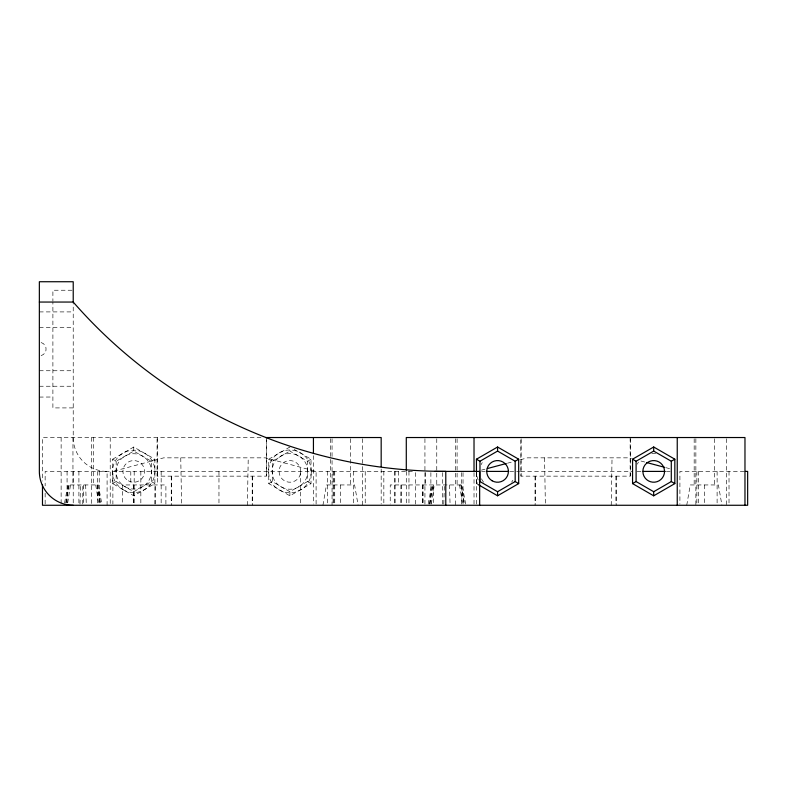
<?xml version="1.0" encoding="UTF-8"?>
<svg xmlns="http://www.w3.org/2000/svg" width="787" height="787" viewBox="0 0 787 787"><rect width="100%" height="100%" fill="white"/><g stroke="black" fill="none" stroke-linecap="round" stroke-linejoin="round"><path stroke-width="0.59" stroke-dasharray="3.94 2.95" d="M82.763 504.073L82.832 484.949M247.413 505.264L248.23 457.847M611.224 505.264L612.04 457.847M79.979 504.073L80.579 484.949M443.789 504.073L444.389 484.949M67.702 502.873L70.486 484.949M431.325 504.073L434.296 484.949M66.118 502.873L69.187 484.949M429.712 504.073L432.998 484.949M322.926 505.264L326.448 484.949L354.603 484.949L358.124 505.264M686.736 505.264L690.258 484.949L718.413 484.949L721.935 505.264M65.764 502.873L68.902 484.949M429.358 504.073L432.712 484.949M64.593 502.873L67.948 484.949L98.296 484.949L101.867 504.073M428.177 504.073L431.748 484.949M112.639 459.205L133.76 447.016L154.882 459.205L154.882 483.592L133.76 495.78L112.639 483.592L112.639 459.205L116.161 461.241L133.76 451.079L151.36 461.241L151.36 481.555L133.76 491.718L116.161 481.555L116.161 461.241M112.639 483.592L116.161 481.555M151.36 461.241L154.882 459.205M294.112 449.436L311.022 459.195L311.022 483.602L289.891 495.81L268.751 483.602L268.751 459.195L289.891 446.996L289.891 451.079L307.491 461.241L307.491 481.555L289.891 491.718L272.292 481.555L272.292 461.241L289.891 451.079M268.751 483.602L272.292 481.555M307.491 461.241L311.022 459.195M478.565 484.812L476.45 483.592L479.972 481.555M481.418 470.144L484.969 469.19M507.418 463.209L513.321 461.635M520.414 459.746L527.497 457.847L629.108 457.847L631.469 458.487M72.02 290.236L52.896 290.236L52.896 301.077M39.35 311.908L73.221 311.908M39.35 327.392L73.221 327.392M39.35 370.746L73.221 370.746M39.35 386.24L73.221 386.24M39.35 397.071L52.896 397.012M73.221 407.912L52.896 407.912L52.896 302.119M261.009 437.533L42.478 437.533L42.478 481.073M412.398 471.403L45.144 471.403L45.144 485.913M481.595 471.403L485.264 471.403M509.75 471.403L519.538 471.403M520.768 471.403L632.168 471.403M637.067 471.403L641.966 471.403M666.441 471.403L670.121 471.403M744.217 471.403L679.909 471.403L679.909 504.064M640.923 461.005L645.645 462.264M665.733 467.616L670.455 468.875M268.751 459.195L272.292 461.241M307.491 481.555L311.022 483.602M151.36 481.555L154.882 483.592M465.678 504.073L462.107 484.949L390.234 484.949L390.234 504.073M461.152 484.949L464.497 504.073M97.342 484.949L100.687 504.073M460.857 484.949L464.143 504.073M97.057 484.949L100.333 504.073M459.559 484.949L462.54 504.073M95.758 484.949L98.729 504.073M449.475 484.949L450.066 504.073M85.665 484.949L86.265 504.073M544.565 457.847L545.381 505.264M180.754 457.847L181.581 505.264M83.402 484.949L83.471 504.073M729.018 471.403L729.018 505.264M726.352 438.743L726.352 505.264M717.114 471.403L717.105 505.264M714.498 438.743L714.498 484.949M704.335 484.949L704.335 505.264M698.541 471.403L698.541 505.264M696.898 471.403L696.849 505.264M695.865 438.743L695.865 505.264M694.173 438.743L694.173 484.949M630.387 438.733L630.387 476.145L520.876 476.145L520.876 438.733M630.151 437.533L630.151 476.145M616.191 476.145L616.191 505.264M616.014 476.145L616.014 504.054M535.249 476.145L535.249 504.054M535.071 476.145L535.071 505.264M521.112 438.733L521.112 476.145M476.696 472.613L476.696 504.064M476.45 472.623L476.45 483.592M474.02 472.613L474.02 504.064M463.031 472.613L463.031 505.264M461.32 472.613L461.32 505.264M457.09 438.743L457.09 484.949M455.378 438.743L455.378 505.264M442.717 472.613L442.717 505.264M436.765 438.743L436.765 484.949M433.588 484.949L433.588 504.073M430.882 472.613L430.882 505.264M425.452 472.525L425.452 484.949M424.931 438.743L424.931 471.403M424.931 472.613L424.931 505.264M422.963 484.949L422.963 504.073M422.885 484.949L422.885 504.073M422.53 484.949L422.609 504.073M415.3 472.613L415.408 505.264M408.955 471.403L408.955 504.064M406.289 471.403L406.289 504.064M401.291 484.949L401.213 504.073M400.927 484.949L400.858 504.073M398.36 471.403L398.36 484.949M394.976 471.403L394.976 505.264M394.858 471.403L394.858 505.264M383.84 471.403L383.84 504.064M381.174 468.983L381.174 504.064M365.217 471.403L365.217 505.264M362.541 438.743L362.541 465.353M362.541 466.563L362.541 505.264M353.304 471.403L353.304 505.264M350.687 438.743L350.687 484.949M340.525 484.949L340.525 505.264M334.731 471.403L334.731 505.264M333.895 471.403L333.895 505.264M333.039 471.403L333.088 505.264M332.055 438.743L332.055 459.303M332.055 460.513L332.055 505.264M330.363 438.743L330.363 458.201M330.363 459.411L330.363 484.949M327.392 471.403L327.392 505.264M316.099 504.064L316.099 471.403L265.298 457.847L163.696 457.847L112.885 471.403L112.885 504.064M313.433 455.673L313.433 504.064M300.3 471.403L300.3 504.064M289.891 491.718L289.891 495.81M266.577 439.943L266.577 476.145L157.066 476.145L157.066 437.533M266.34 437.533L266.34 476.145M252.381 476.145L252.381 505.264M252.204 476.145L252.204 504.054M218.963 471.403L218.963 505.264M171.438 476.145L171.438 504.054M171.261 476.145L171.261 505.264M165.9 504.073L165.9 484.949L122.556 484.949L122.556 504.073M161.158 471.403L161.158 505.264M157.666 471.403L157.666 484.949M157.302 437.533L157.302 476.145M155.147 504.073L155.118 484.949L154.98 504.073M140.843 471.403L140.843 505.264M134.184 471.403L134.184 504.064M133.76 447.016L133.76 451.079M133.76 491.718L133.76 495.78M133.446 484.949L133.475 504.073M133.308 484.949L133.337 504.073M130.79 471.403L130.79 484.949M110.219 437.533L110.219 505.264M107.091 505.264L107.091 471.403A33.871 33.871 0 0 1 73.221 437.533L73.221 302.051M99.231 471.403L99.231 505.264M97.509 471.403L97.509 505.264M93.279 437.533L93.279 484.949M91.567 437.533L91.567 504.064M78.907 471.403L78.907 505.264M73.221 471.403L73.221 504.064M72.955 437.533L72.955 484.949M67.072 471.403L67.072 505.264M61.13 437.533L61.13 504.064M45.144 493.174L45.144 504.064M637.372 464.182A17.845 17.845 0 0 1 638.454 462.117M651.784 453.656A17.845 17.845 0 0 1 657.598 453.981M478.201 480.031A21.2 21.2 0 0 1 476.361 471.403M512.868 480.237A17.668 17.668 0 0 1 511.589 482.156M483.552 482.156A17.668 17.668 0 0 1 481.241 478.162M481.241 464.635A17.668 17.668 0 0 1 482.264 462.569M41.101 342.532A6.778 6.778 0 0 1 41.101 355.616M311.298 471.905L310.698 466.347A21.416 21.416 0 0 0 268.475 470.892L269.075 476.45A21.416 21.416 0 0 0 311.298 471.905M307.727 471.816L307.225 467.193A17.845 17.845 0 0 0 272.046 470.98L272.548 475.614A17.845 17.845 0 0 0 307.727 471.816M300.723 471.659L300.418 468.845A10.841 10.841 0 0 0 279.051 471.147L279.355 473.961A10.841 10.841 0 0 0 300.723 471.659M128.34 480.788A10.841 10.841 0 0 0 144.601 471.403A10.841 10.841 0 0 0 128.34 462.018A10.841 10.841 0 0 0 128.34 480.788M124.926 486.7A17.668 17.668 0 0 0 151.429 471.403A17.668 17.668 0 0 0 124.926 456.096A17.668 17.668 0 0 0 124.926 486.7M123.156 489.76A21.2 21.2 0 0 0 154.96 471.403A21.2 21.2 0 0 0 123.156 453.037A21.2 21.2 0 0 0 123.156 489.76"/><path stroke-width="1.18" d="M476.45 471.403L476.45 459.205L497.571 447.016L518.682 459.205L518.682 483.592L497.571 495.78L478.565 484.812M479.972 461.241L497.571 451.079L515.17 461.241L515.17 481.555L497.571 491.718L479.972 481.555L479.972 461.241L476.45 459.205M515.17 461.241L518.682 459.205M632.561 459.195L653.692 446.996L674.833 459.195L674.833 483.602L653.692 495.81L632.561 483.602L632.561 459.195L636.093 461.241L653.692 451.079L671.291 461.241L671.291 481.555L653.692 491.718L636.093 481.555L636.093 461.241M632.561 483.602L636.093 481.555M671.291 461.241L674.833 459.195M487.33 468.56L506.228 463.523M39.35 302.051L73.221 302.051A494.492 494.492 0 0 0 445.786 471.403L445.786 505.264M265.622 437.533L381.174 437.533L381.174 466.563M434.739 471.403L479.647 471.403L479.647 505.264M486.494 471.403L508.52 471.403M643.186 471.403L665.222 471.403M745.338 471.403L747.65 471.403L747.65 505.264L42.478 505.264L42.478 484.703M646.825 462.579L664.553 467.301M671.291 481.555L674.833 483.602M515.17 481.555L518.682 483.592M744.974 505.264L744.974 437.533L406.289 437.533L406.289 470.193M677.243 437.533L677.243 505.264M653.692 446.996L653.692 451.079M653.692 491.718L653.692 495.81M497.571 447.016L497.571 451.079M497.571 491.718L497.571 495.78M474.02 437.533L474.02 471.403M313.433 437.533L313.433 453.253M73.221 302.051L73.221 281.736L39.35 281.736L39.35 471.403A33.871 33.871 0 0 0 73.221 505.264M664.533 471.659L664.228 468.845A10.841 10.841 0 0 0 642.861 471.147L643.166 473.961A10.841 10.841 0 0 0 664.533 471.659M492.15 480.788A10.841 10.841 0 0 0 508.402 471.403A10.841 10.841 0 0 0 492.15 462.018A10.841 10.841 0 0 0 492.15 480.788"/></g></svg>
